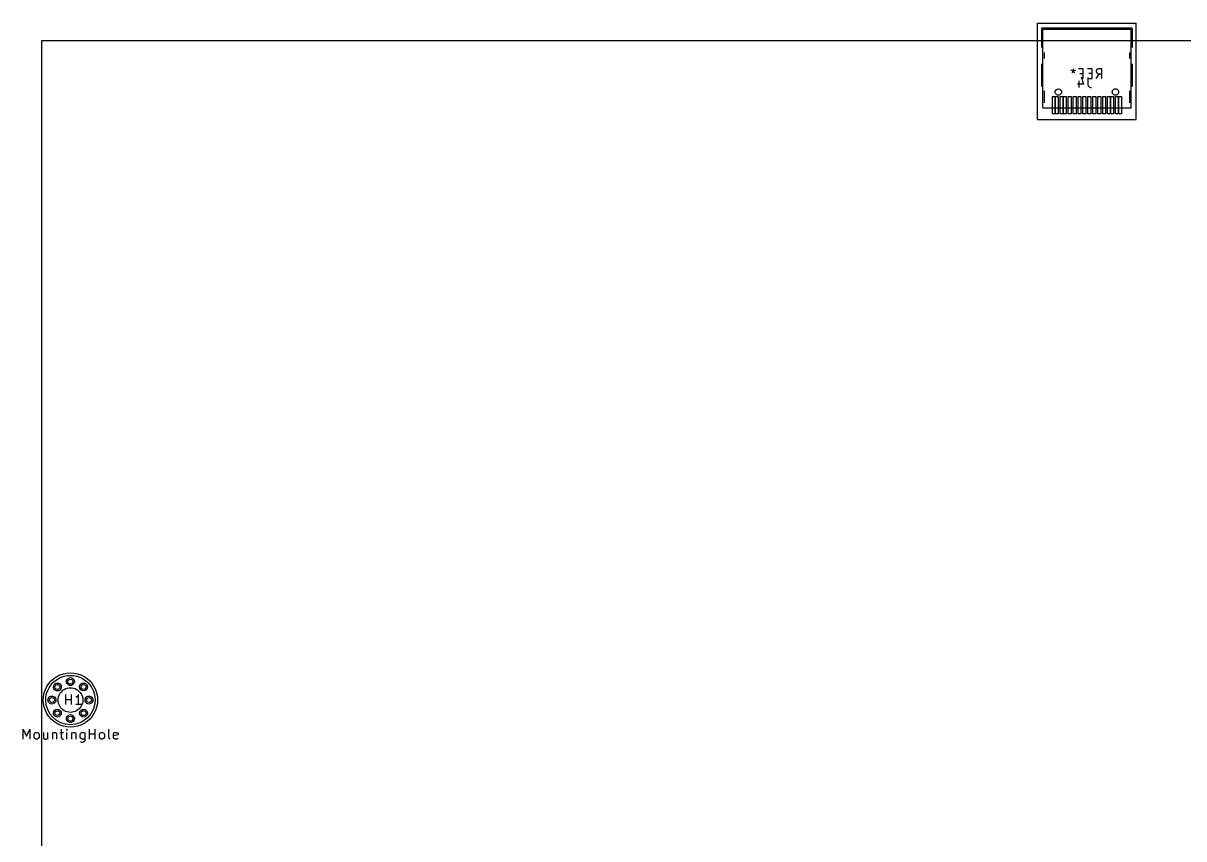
# Model space of a CAD drawing. Extents: x 0 to 235, y -164 to 2.
# Drawn here: x 0.3 to 117.9, y -81 to 1.5 of the extents above; entities that cross this region are included whole.
import ezdxf

# ---------------------------------------------------------------- set-up
doc = ezdxf.new("R2010")
doc.units = 0
doc.layers.get('0').update_dxf_attribs({"linetype": 'CONTINUOUS'})

msp = doc.modelspace()

# ---------------------------------------------------------------- linework, layer by layer
at = {"color": 7}
for p, q in [((103.08082, 1.528491), (113.0808, 1.528491)), ((103.08082, -8.222569), (103.08082, 1.528491)), ((113.0808, -8.222569), (113.0808, 1.528491)), ((103.48214, 1.028111), (103.48214, -0.922609)), ((112.68202, 1.028111), (103.48214, 1.028111)), ((103.61168, -7.046549), (103.61168, 0.903651)), ((112.55248, 0.903651), (103.61168, 0.903651)), ((112.55248, -7.046549), (112.55248, 0.903651)), ((112.68202, 1.028111), (112.68202, -0.922609)), ((2.20726, -162.210069), (2.20726, -0.208869)), ((2.20726, -0.208869), (233.50728, -0.208869)), ((103.76154, -1.450929), (103.76154, -2.052909)), ((103.76154, -1.450929), (103.76154, -2.052909)), ((103.76154, -1.450929), (103.76154, -2.052909)), ((103.76154, -1.450929), (103.76154, -2.052909)), ((103.76154, -1.450929), (103.76154, -2.052909)), ((103.76154, -1.450929), (103.76154, -2.052909)), ((112.40262, -1.450929), (112.40262, -2.052909)), ((112.40262, -1.450929), (112.40262, -2.052909)), ((112.40262, -1.450929), (112.40262, -2.052909)), ((112.40262, -1.450929), (112.40262, -2.052909)), ((112.40262, -1.450929), (112.40262, -2.052909)), ((112.40262, -1.450929), (112.40262, -2.052909)), ((103.48214, -2.571069), (103.48214, -4.872309)), ((106.70032, -3.312749), (106.46156, -3.216229)), ((106.70032, -3.312749), (106.55808, -3.503249)), ((106.70032, -3.073989), (106.70032, -3.312749)), ((106.93908, -3.216229), (106.70032, -3.312749)), ((106.84256, -3.503249), (106.70032, -3.312749)), ((107.70108, -3.073989), (107.22356, -3.073989)), ((107.70108, -4.074749), (107.70108, -3.073989)), ((108.60532, -3.073989), (108.13034, -3.073989)), ((108.60532, -4.074749), (108.60532, -3.073989)), ((109.0803, -3.170509), (109.03458, -3.264489)), ((109.03458, -3.264489), (109.03458, -3.406729)), ((109.03458, -3.406729), (109.0803, -3.503249)), ((109.12856, -3.122249), (109.0803, -3.170509)), ((109.0803, -3.503249), (109.12856, -3.551509)), ((109.22508, -3.073989), (109.12856, -3.122249)), ((109.60608, -3.073989), (109.22508, -3.073989)), ((109.60608, -4.074749), (109.60608, -3.073989)), ((112.68202, -2.571069), (112.68202, -4.872309)), ((107.73156, -4.631009), (107.11434, -4.631009)), ((107.25658, -4.295729), (107.25658, -4.963749)), ((107.36834, -3.551509), (107.70108, -3.551509)), ((107.49534, -3.914729), (107.73156, -4.631009)), ((108.13034, -4.074749), (108.60532, -4.074749)), ((108.16082, -3.962989), (108.16082, -4.676729)), ((108.16082, -4.676729), (108.20908, -4.821509)), ((108.60532, -3.551509), (108.27258, -3.551509)), ((109.03458, -4.074749), (109.36732, -3.597229)), ((109.12856, -3.551509), (109.22508, -3.597229)), ((109.22508, -3.597229), (109.60608, -3.597229)), ((103.76154, -5.332049), (103.76154, -6.530929)), ((103.76154, -5.332049), (103.76154, -6.530929)), ((103.76154, -5.332049), (103.76154, -6.530929)), ((103.76154, -5.332049), (103.76154, -6.530929)), ((103.76154, -5.332049), (103.76154, -6.530929)), ((103.76154, -5.332049), (103.76154, -6.530929)), ((105.517831, -5.43309), (105.517831, -5.43309)), ((105.517831, -5.43309), (105.517831, -5.43309)), ((105.517831, -5.43309), (105.517831, -5.43309)), ((105.517831, -5.43309), (105.517831, -5.43309)), ((108.20908, -4.821509), (108.30306, -4.915489)), ((108.30306, -4.915489), (108.44784, -4.963749)), ((108.44784, -4.963749), (108.54182, -4.963749)), ((111.297855, -5.43309), (111.297855, -5.43309)), ((111.297855, -5.43309), (111.297855, -5.43309)), ((111.297855, -5.43309), (111.297855, -5.43309)), ((111.297855, -5.43309), (111.297855, -5.43309)), ((112.40262, -5.332049), (112.40262, -6.530929)), ((112.40262, -5.332049), (112.40262, -6.530929)), ((112.40262, -5.332049), (112.40262, -6.530929)), ((112.40262, -5.332049), (112.40262, -6.530929)), ((112.40262, -5.332049), (112.40262, -6.530929)), ((112.40262, -5.332049), (112.40262, -6.530929)), ((103.61168, -7.046549), (112.55248, -7.046549)), ((104.582722, -7.648097), (104.582722, -5.898088)), ((104.582722, -5.898088), (104.882696, -5.898088)), ((104.582722, -7.648097), (104.582722, -5.898088)), ((104.582722, -5.898088), (104.882696, -5.898088)), ((104.582722, -7.648097), (104.582722, -5.898088)), ((104.582722, -5.898088), (104.882696, -5.898088)), ((104.882696, -7.648097), (104.882696, -5.898088)), ((104.882696, -5.898088), (105.182924, -5.898088)), ((104.882696, -5.898088), (104.882696, -7.648097)), ((104.882696, -7.648097), (104.882696, -5.898088)), ((104.882696, -5.898088), (105.182924, -5.898088)), ((104.882696, -5.898088), (104.882696, -7.648097)), ((104.882696, -7.648097), (104.882696, -5.898088)), ((104.882696, -5.898088), (105.182924, -5.898088)), ((104.882696, -5.898088), (104.882696, -7.648097)), ((105.182924, -5.898088), (105.182924, -7.648097)), ((105.182924, -5.898088), (105.182924, -7.648097)), ((105.182924, -5.898088), (105.182924, -7.648097)), ((105.382822, -7.648097), (105.382822, -5.898088)), ((105.382822, -5.898088), (105.682796, -5.898088)), ((105.382822, -7.648097), (105.382822, -5.898088)), ((105.382822, -5.898088), (105.682796, -5.898088)), ((105.382822, -7.648097), (105.382822, -5.898088)), ((105.382822, -5.898088), (105.682796, -5.898088)), ((105.682796, -7.648097), (105.682796, -5.898088)), ((105.682796, -5.898088), (105.98277, -5.898088)), ((105.682796, -5.898088), (105.682796, -7.648097)), ((105.682796, -7.648097), (105.682796, -5.898088)), ((105.682796, -5.898088), (105.98277, -5.898088)), ((105.682796, -5.898088), (105.682796, -7.648097)), ((105.682796, -7.648097), (105.682796, -5.898088)), ((105.682796, -5.898088), (105.98277, -5.898088)), ((105.682796, -5.898088), (105.682796, -7.648097)), ((105.98277, -5.898088), (105.98277, -7.648097)), ((105.98277, -5.898088), (105.98277, -7.648097)), ((105.98277, -5.898088), (105.98277, -7.648097)), ((106.182922, -7.648097), (106.182922, -5.898088)), ((106.182922, -5.898088), (106.482896, -5.898088)), ((106.182922, -7.648097), (106.182922, -5.898088)), ((106.182922, -5.898088), (106.482896, -5.898088)), ((106.182922, -7.648097), (106.182922, -5.898088)), ((106.182922, -5.898088), (106.482896, -5.898088)), ((106.482896, -5.898088), (106.482896, -7.648097)), ((106.482896, -5.898088), (106.482896, -7.648097)), ((106.482896, -5.898088), (106.482896, -7.648097)), ((106.682794, -7.648097), (106.682794, -5.898088)), ((106.682794, -5.898088), (106.982768, -5.898088)), ((106.682794, -7.648097), (106.682794, -5.898088)), ((106.682794, -5.898088), (106.982768, -5.898088)), ((106.682794, -7.648097), (106.682794, -5.898088)), ((106.682794, -5.898088), (106.982768, -5.898088)), ((106.982768, -5.898088), (106.982768, -7.648097)), ((106.982768, -5.898088), (106.982768, -7.648097)), ((106.982768, -5.898088), (106.982768, -7.648097)), ((107.18292, -7.648097), (107.18292, -5.898088)), ((107.18292, -5.898088), (107.482894, -5.898088)), ((107.18292, -7.648097), (107.18292, -5.898088)), ((107.18292, -5.898088), (107.482894, -5.898088)), ((107.18292, -7.648097), (107.18292, -5.898088)), ((107.18292, -5.898088), (107.482894, -5.898088)), ((107.482894, -5.898088), (107.482894, -7.648097)), ((107.482894, -5.898088), (107.482894, -7.648097)), ((107.482894, -5.898088), (107.482894, -7.648097)), ((107.682792, -7.648097), (107.682792, -5.898088)), ((107.682792, -5.898088), (107.982766, -5.898088)), ((107.682792, -7.648097), (107.682792, -5.898088)), ((107.682792, -5.898088), (107.982766, -5.898088)), ((107.682792, -7.648097), (107.682792, -5.898088)), ((107.682792, -5.898088), (107.982766, -5.898088)), ((107.982766, -5.898088), (107.982766, -7.648097)), ((107.982766, -5.898088), (107.982766, -7.648097)), ((107.982766, -5.898088), (107.982766, -7.648097)), ((108.182918, -7.648097), (108.182918, -5.898088)), ((108.182918, -5.898088), (108.482892, -5.898088)), ((108.182918, -7.648097), (108.182918, -5.898088)), ((108.182918, -5.898088), (108.482892, -5.898088)), ((108.182918, -7.648097), (108.182918, -5.898088)), ((108.182918, -5.898088), (108.482892, -5.898088)), ((108.482892, -5.898088), (108.482892, -7.648097)), ((108.482892, -5.898088), (108.482892, -7.648097)), ((108.482892, -5.898088), (108.482892, -7.648097)), ((108.68279, -7.648097), (108.68279, -5.898088)), ((108.68279, -5.898088), (108.982764, -5.898088)), ((108.68279, -7.648097), (108.68279, -5.898088)), ((108.68279, -5.898088), (108.982764, -5.898088)), ((108.68279, -7.648097), (108.68279, -5.898088)), ((108.68279, -5.898088), (108.982764, -5.898088)), ((108.982764, -5.898088), (108.982764, -7.648097)), ((108.982764, -5.898088), (108.982764, -7.648097)), ((108.982764, -5.898088), (108.982764, -7.648097)), ((109.182916, -7.648097), (109.182916, -5.898088)), ((109.182916, -5.898088), (109.48289, -5.898088)), ((109.182916, -7.648097), (109.182916, -5.898088)), ((109.182916, -5.898088), (109.48289, -5.898088)), ((109.182916, -7.648097), (109.182916, -5.898088)), ((109.182916, -5.898088), (109.48289, -5.898088)), ((109.48289, -5.898088), (109.48289, -7.648097)), ((109.48289, -5.898088), (109.48289, -7.648097)), ((109.48289, -5.898088), (109.48289, -7.648097)), ((109.682788, -7.648097), (109.682788, -5.898088)), ((109.682788, -5.898088), (109.982762, -5.898088)), ((109.682788, -7.648097), (109.682788, -5.898088)), ((109.682788, -5.898088), (109.982762, -5.898088)), ((109.682788, -7.648097), (109.682788, -5.898088)), ((109.682788, -5.898088), (109.982762, -5.898088)), ((109.982762, -5.898088), (109.982762, -7.648097)), ((109.982762, -5.898088), (109.982762, -7.648097)), ((109.982762, -5.898088), (109.982762, -7.648097)), ((110.182914, -7.648097), (110.182914, -5.898088)), ((110.182914, -5.898088), (110.482888, -5.898088)), ((110.182914, -7.648097), (110.182914, -5.898088)), ((110.182914, -5.898088), (110.482888, -5.898088)), ((110.182914, -7.648097), (110.182914, -5.898088)), ((110.182914, -5.898088), (110.482888, -5.898088)), ((110.482888, -5.898088), (110.482888, -7.648097)), ((110.482888, -7.648097), (110.482888, -5.898088)), ((110.482888, -5.898088), (110.782862, -5.898088)), ((110.482888, -5.898088), (110.482888, -7.648097)), ((110.482888, -7.648097), (110.482888, -5.898088)), ((110.482888, -5.898088), (110.782862, -5.898088)), ((110.482888, -5.898088), (110.482888, -7.648097)), ((110.482888, -7.648097), (110.482888, -5.898088)), ((110.482888, -5.898088), (110.782862, -5.898088)), ((110.782862, -5.898088), (110.782862, -7.648097)), ((110.782862, -5.898088), (110.782862, -7.648097)), ((110.782862, -5.898088), (110.782862, -7.648097)), ((110.98276, -7.648097), (110.98276, -5.898088)), ((110.98276, -5.898088), (111.282734, -5.898088)), ((110.98276, -7.648097), (110.98276, -5.898088)), ((110.98276, -5.898088), (111.282734, -5.898088)), ((110.98276, -7.648097), (110.98276, -5.898088)), ((110.98276, -5.898088), (111.282734, -5.898088)), ((111.282734, -7.648097), (111.282734, -5.898088)), ((111.282734, -5.898088), (111.582708, -5.898088)), ((111.282734, -5.898088), (111.282734, -7.648097)), ((111.282734, -7.648097), (111.282734, -5.898088)), ((111.282734, -5.898088), (111.582708, -5.898088)), ((111.282734, -5.898088), (111.282734, -7.648097)), ((111.282734, -7.648097), (111.282734, -5.898088)), ((111.282734, -5.898088), (111.582708, -5.898088)), ((111.282734, -5.898088), (111.282734, -7.648097)), ((111.582708, -5.898088), (111.582708, -7.648097)), ((111.582708, -5.898088), (111.582708, -7.648097)), ((111.582708, -5.898088), (111.582708, -7.648097)), ((103.08082, -8.222569), (113.0808, -8.222569)), ((104.882696, -7.648097), (104.582722, -7.648097)), ((104.882696, -7.648097), (104.582722, -7.648097)), ((104.882696, -7.648097), (104.582722, -7.648097)), ((105.182924, -7.648097), (104.882696, -7.648097)), ((105.182924, -7.648097), (104.882696, -7.648097)), ((105.182924, -7.648097), (104.882696, -7.648097)), ((105.682796, -7.648097), (105.382822, -7.648097)), ((105.682796, -7.648097), (105.382822, -7.648097)), ((105.682796, -7.648097), (105.382822, -7.648097)), ((105.98277, -7.648097), (105.682796, -7.648097)), ((105.98277, -7.648097), (105.682796, -7.648097)), ((105.98277, -7.648097), (105.682796, -7.648097)), ((106.482896, -7.648097), (106.182922, -7.648097)), ((106.482896, -7.648097), (106.182922, -7.648097)), ((106.482896, -7.648097), (106.182922, -7.648097)), ((106.982768, -7.648097), (106.682794, -7.648097)), ((106.982768, -7.648097), (106.682794, -7.648097)), ((106.982768, -7.648097), (106.682794, -7.648097)), ((107.482894, -7.648097), (107.18292, -7.648097)), ((107.482894, -7.648097), (107.18292, -7.648097)), ((107.482894, -7.648097), (107.18292, -7.648097)), ((107.982766, -7.648097), (107.682792, -7.648097)), ((107.982766, -7.648097), (107.682792, -7.648097)), ((107.982766, -7.648097), (107.682792, -7.648097)), ((108.482892, -7.648097), (108.182918, -7.648097)), ((108.482892, -7.648097), (108.182918, -7.648097)), ((108.482892, -7.648097), (108.182918, -7.648097)), ((108.982764, -7.648097), (108.68279, -7.648097)), ((108.982764, -7.648097), (108.68279, -7.648097)), ((108.982764, -7.648097), (108.68279, -7.648097)), ((109.48289, -7.648097), (109.182916, -7.648097)), ((109.48289, -7.648097), (109.182916, -7.648097)), ((109.48289, -7.648097), (109.182916, -7.648097)), ((109.982762, -7.648097), (109.682788, -7.648097)), ((109.982762, -7.648097), (109.682788, -7.648097)), ((109.982762, -7.648097), (109.682788, -7.648097)), ((110.482888, -7.648097), (110.182914, -7.648097)), ((110.482888, -7.648097), (110.182914, -7.648097)), ((110.482888, -7.648097), (110.182914, -7.648097)), ((110.782862, -7.648097), (110.482888, -7.648097)), ((110.782862, -7.648097), (110.482888, -7.648097)), ((110.782862, -7.648097), (110.482888, -7.648097)), ((111.282734, -7.648097), (110.98276, -7.648097)), ((111.282734, -7.648097), (110.98276, -7.648097)), ((111.282734, -7.648097), (110.98276, -7.648097)), ((111.582708, -7.648097), (111.282734, -7.648097)), ((111.582708, -7.648097), (111.282734, -7.648097)), ((111.582708, -7.648097), (111.282734, -7.648097)), ((4.022992, -65.670257), (4.022992, -65.670257)), ((4.022992, -65.670257), (4.022992, -65.670257)), ((4.172991, -65.670257), (4.172991, -65.670257)), ((4.172991, -65.670257), (4.172991, -65.670257)), ((4.172991, -65.670257), (4.172991, -65.670257)), ((4.172991, -65.670257), (4.172991, -65.670257)), ((5.348821, -65.121109), (5.348821, -65.121109)), ((5.348821, -65.121109), (5.348821, -65.121109)), ((5.498821, -65.121109), (5.498821, -65.121109)), ((5.498821, -65.121109), (5.498821, -65.121109)), ((5.498821, -65.121109), (5.498821, -65.121109)), ((5.498821, -65.121109), (5.498821, -65.121109)), ((6.674625, -65.670257), (6.674625, -65.670257)), ((6.674625, -65.670257), (6.674625, -65.670257)), ((6.824624, -65.670257), (6.824624, -65.670257)), ((6.824624, -65.670257), (6.824624, -65.670257)), ((6.824624, -65.670257), (6.824624, -65.670257)), ((6.824624, -65.670257), (6.824624, -65.670257)), ((3.473819, -66.996137), (3.473819, -66.996137)), ((3.473819, -66.996137), (3.473819, -66.996137)), ((3.623818, -66.996137), (3.623818, -66.996137)), ((3.623818, -66.996137), (3.623818, -66.996137)), ((3.623818, -66.996137), (3.623818, -66.996137)), ((3.623818, -66.996137), (3.623818, -66.996137)), ((4.6355, -67.447749), (4.6355, -66.446989)), ((4.6355, -66.924509), (5.207, -66.924509)), ((5.207, -67.447749), (5.207, -66.446989)), ((5.73024, -66.685749), (5.63626, -66.734009)), ((5.82676, -66.589229), (5.73024, -66.685749)), ((5.92074, -66.446989), (5.82676, -66.589229)), ((5.92074, -67.447749), (5.92074, -66.446989)), ((6.348821, -66.996137), (6.348821, -66.996137)), ((6.348821, -66.996137), (6.348821, -66.996137)), ((7.223799, -66.996137), (7.223799, -66.996137)), ((7.223799, -66.996137), (7.223799, -66.996137)), ((7.373798, -66.996137), (7.373798, -66.996137)), ((7.373798, -66.996137), (7.373798, -66.996137)), ((7.373798, -66.996137), (7.373798, -66.996137)), ((7.373798, -66.996137), (7.373798, -66.996137)), ((7.598821, -66.996137), (7.598821, -66.996137)), ((7.598821, -66.996137), (7.598821, -66.996137)), ((7.598821, -66.996137), (7.598821, -66.996137)), ((7.598821, -66.996137), (7.598821, -66.996137)), ((7.598821, -66.996137), (7.598821, -66.996137)), ((7.848829, -66.996137), (7.848829, -66.996137)), ((6.20776, -67.447749), (5.63626, -67.447749)), ((4.022992, -68.322017), (4.022992, -68.322017)), ((4.022992, -68.322017), (4.022992, -68.322017)), ((4.172991, -68.322017), (4.172991, -68.322017)), ((4.172991, -68.322017), (4.172991, -68.322017)), ((4.172991, -68.322017), (4.172991, -68.322017)), ((4.172991, -68.322017), (4.172991, -68.322017)), ((5.348821, -68.871165), (5.348821, -68.871165)), ((5.348821, -68.871165), (5.348821, -68.871165)), ((5.498821, -68.871165), (5.498821, -68.871165)), ((5.498821, -68.871165), (5.498821, -68.871165)), ((5.498821, -68.871165), (5.498821, -68.871165)), ((5.498821, -68.871165), (5.498821, -68.871165)), ((6.674625, -68.322017), (6.674625, -68.322017)), ((6.674625, -68.322017), (6.674625, -68.322017)), ((6.824624, -68.322017), (6.824624, -68.322017)), ((6.824624, -68.322017), (6.824624, -68.322017)), ((6.824624, -68.322017), (6.824624, -68.322017)), ((6.824624, -68.322017), (6.824624, -68.322017)), ((0.31242, -70.947869), (0.31242, -69.947109)), ((0.31242, -69.947109), (0.64516, -70.660849)), ((0.64516, -70.660849), (0.9779, -69.947109)), ((0.9779, -69.947109), (0.9779, -70.947869)), ((1.40716, -70.470349), (1.45542, -70.376369)), ((1.40716, -70.757369), (1.40716, -70.470349)), ((1.45542, -70.376369), (1.50114, -70.328109)), ((1.50114, -70.328109), (1.59766, -70.279849)), ((1.59766, -70.279849), (1.7399, -70.279849)), ((1.7399, -70.279849), (1.83642, -70.328109)), ((1.83642, -70.328109), (1.88214, -70.376369)), ((1.88214, -70.376369), (1.9304, -70.470349)), ((1.9304, -70.470349), (1.9304, -70.757369)), ((2.35966, -70.279849), (2.35966, -70.803089)), ((2.78892, -70.279849), (2.78892, -70.947869)), ((3.2639, -70.279849), (3.2639, -70.947869)), ((3.2639, -70.376369), (3.31216, -70.328109)), ((3.31216, -70.328109), (3.40614, -70.279849)), ((3.40614, -70.279849), (3.55092, -70.279849)), ((3.55092, -70.279849), (3.6449, -70.328109)), ((3.6449, -70.328109), (3.69316, -70.424629)), ((3.69316, -70.424629), (3.69316, -70.947869)), ((4.0259, -70.279849), (4.4069, -70.279849)), ((4.16814, -69.947109), (4.16814, -70.803089)), ((4.73964, -69.947109), (4.69392, -69.995369)), ((4.69392, -69.995369), (4.73964, -70.043629)), ((4.7879, -69.995369), (4.73964, -69.947109)), ((4.73964, -69.947109), (4.73964, -70.043629)), ((4.73964, -70.043629), (4.7879, -69.995369)), ((4.73964, -70.947869), (4.73964, -70.279849)), ((5.21716, -70.279849), (5.21716, -70.947869)), ((5.21716, -70.376369), (5.26542, -70.328109)), ((5.26542, -70.328109), (5.3594, -70.279849)), ((5.3594, -70.279849), (5.50164, -70.279849)), ((5.50164, -70.279849), (5.59816, -70.328109)), ((5.59816, -70.328109), (5.64642, -70.424629)), ((5.64642, -70.424629), (5.64642, -70.947869)), ((6.07314, -70.470349), (6.1214, -70.376369)), ((6.07314, -70.757369), (6.07314, -70.470349)), ((6.1214, -70.376369), (6.16966, -70.328109)), ((6.16966, -70.328109), (6.26364, -70.279849)), ((6.26364, -70.279849), (6.45414, -70.279849)), ((6.45414, -70.279849), (6.55066, -70.328109)), ((6.55066, -70.279849), (6.55066, -71.090109)), ((7.02564, -70.947869), (7.02564, -69.947109)), ((7.02564, -70.424629), (7.59714, -70.424629)), ((7.59714, -70.947869), (7.59714, -69.947109)), ((8.0264, -70.470349), (8.07466, -70.376369)), ((8.0264, -70.757369), (8.0264, -70.470349)), ((8.07466, -70.376369), (8.12038, -70.328109)), ((8.12038, -70.328109), (8.2169, -70.279849)), ((8.2169, -70.279849), (8.35914, -70.279849)), ((8.35914, -70.279849), (8.45566, -70.328109)), ((8.45566, -70.328109), (8.50138, -70.376369)), ((8.50138, -70.376369), (8.54964, -70.470349)), ((8.54964, -70.470349), (8.54964, -70.757369)), ((8.9789, -70.803089), (8.9789, -69.947109)), ((9.45388, -70.424629), (9.50214, -70.328109)), ((9.45388, -70.803089), (9.45388, -70.424629)), ((9.9314, -70.518609), (9.45388, -70.615129)), ((9.50214, -70.328109), (9.59866, -70.279849)), ((9.59866, -70.279849), (9.78916, -70.279849)), ((9.78916, -70.279849), (9.88314, -70.328109)), ((9.88314, -70.328109), (9.9314, -70.424629)), ((9.9314, -70.424629), (9.9314, -70.518609)), ((1.45542, -70.851349), (1.40716, -70.757369)), ((1.50114, -70.899609), (1.45542, -70.851349)), ((1.59766, -70.947869), (1.50114, -70.899609)), ((1.7399, -70.947869), (1.59766, -70.947869)), ((1.83642, -70.899609), (1.7399, -70.947869)), ((1.88214, -70.851349), (1.83642, -70.899609)), ((1.9304, -70.757369), (1.88214, -70.851349)), ((2.35966, -70.803089), (2.40792, -70.899609)), ((2.40792, -70.899609), (2.5019, -70.947869)), ((2.5019, -70.947869), (2.64414, -70.947869)), ((2.64414, -70.947869), (2.74066, -70.899609)), ((2.74066, -70.899609), (2.78892, -70.851349)), ((4.16814, -70.803089), (4.2164, -70.899609)), ((4.2164, -70.899609), (4.31292, -70.947869)), ((4.31292, -70.947869), (4.4069, -70.947869)), ((6.1214, -70.851349), (6.07314, -70.757369)), ((6.16966, -70.899609), (6.1214, -70.851349)), ((6.21538, -71.280609), (6.1214, -71.232349)), ((6.26364, -70.947869), (6.16966, -70.899609)), ((6.36016, -71.280609), (6.21538, -71.280609)), ((6.45414, -70.947869), (6.26364, -70.947869)), ((6.45414, -71.232349), (6.36016, -71.280609)), ((6.55066, -70.899609), (6.45414, -70.947869)), ((6.5024, -71.184089), (6.45414, -71.232349)), ((6.55066, -71.090109), (6.5024, -71.184089)), ((8.07466, -70.851349), (8.0264, -70.757369)), ((8.12038, -70.899609), (8.07466, -70.851349)), ((8.2169, -70.947869), (8.12038, -70.899609)), ((8.35914, -70.947869), (8.2169, -70.947869)), ((8.45566, -70.899609), (8.35914, -70.947869)), ((8.50138, -70.851349), (8.45566, -70.899609)), ((8.54964, -70.757369), (8.50138, -70.851349)), ((9.02716, -70.899609), (8.9789, -70.803089)), ((9.12114, -70.947869), (9.02716, -70.899609)), ((9.50214, -70.899609), (9.45388, -70.803089)), ((9.59866, -70.947869), (9.50214, -70.899609)), ((9.78916, -70.947869), (9.59866, -70.947869)), ((9.88314, -70.899609), (9.78916, -70.947869))]:
    msp.add_line(p, q, dxfattribs=at)
for points in [[(104.867829, -5.43309), (104.867829, -5.253598), (105.013337, -5.10809), (105.19283, -5.10809)], [(104.867829, -5.43309), (104.867829, -5.253598), (105.013337, -5.10809), (105.19283, -5.10809)], [(104.867829, -5.43309), (104.867829, -5.253598), (105.013337, -5.10809), (105.19283, -5.10809)], [(104.867829, -5.43309), (104.867829, -5.253598), (105.013337, -5.10809), (105.19283, -5.10809)], [(105.03033, -5.714549), (104.929774, -5.656494), (104.867829, -5.549202), (104.867829, -5.43309)], [(105.03033, -5.714549), (104.929774, -5.656494), (104.867829, -5.549202), (104.867829, -5.43309)], [(105.03033, -5.714549), (104.929774, -5.656494), (104.867829, -5.549202), (104.867829, -5.43309)], [(105.03033, -5.714549), (104.929774, -5.656494), (104.867829, -5.549202), (104.867829, -5.43309)], [(105.35533, -5.714549), (105.254775, -5.772605), (105.130885, -5.772605), (105.03033, -5.714549)], [(105.35533, -5.714549), (105.254775, -5.772605), (105.130885, -5.772605), (105.03033, -5.714549)], [(105.35533, -5.714549), (105.254775, -5.772605), (105.130885, -5.772605), (105.03033, -5.714549)], [(105.35533, -5.714549), (105.254775, -5.772605), (105.130885, -5.772605), (105.03033, -5.714549)], [(105.19283, -5.10809), (105.372323, -5.10809), (105.517831, -5.253598), (105.517831, -5.43309)], [(105.19283, -5.10809), (105.372323, -5.10809), (105.517831, -5.253598), (105.517831, -5.43309)], [(105.19283, -5.10809), (105.372323, -5.10809), (105.517831, -5.253598), (105.517831, -5.43309)], [(105.19283, -5.10809), (105.372323, -5.10809), (105.517831, -5.253598), (105.517831, -5.43309)], [(105.517831, -5.43309), (105.517831, -5.549202), (105.455886, -5.656494), (105.35533, -5.714549)], [(105.517831, -5.43309), (105.517831, -5.549202), (105.455886, -5.656494), (105.35533, -5.714549)], [(105.517831, -5.43309), (105.517831, -5.549202), (105.455886, -5.656494), (105.35533, -5.714549)], [(105.517831, -5.43309), (105.517831, -5.549202), (105.455886, -5.656494), (105.35533, -5.714549)], [(110.647853, -5.43309), (110.647853, -5.316979), (110.709798, -5.209687), (110.810354, -5.151632)], [(110.647853, -5.43309), (110.647853, -5.316979), (110.709798, -5.209687), (110.810354, -5.151632)], [(110.647853, -5.43309), (110.647853, -5.316979), (110.709798, -5.209687), (110.810354, -5.151632)], [(110.647853, -5.43309), (110.647853, -5.316979), (110.709798, -5.209687), (110.810354, -5.151632)], [(110.810354, -5.714549), (110.709798, -5.656494), (110.647853, -5.549202), (110.647853, -5.43309)], [(110.810354, -5.714549), (110.709798, -5.656494), (110.647853, -5.549202), (110.647853, -5.43309)], [(110.810354, -5.714549), (110.709798, -5.656494), (110.647853, -5.549202), (110.647853, -5.43309)], [(110.810354, -5.714549), (110.709798, -5.656494), (110.647853, -5.549202), (110.647853, -5.43309)], [(110.810354, -5.151632), (110.910909, -5.093576), (111.034799, -5.093576), (111.135354, -5.151632)], [(110.810354, -5.151632), (110.910909, -5.093576), (111.034799, -5.093576), (111.135354, -5.151632)], [(110.810354, -5.151632), (110.910909, -5.093576), (111.034799, -5.093576), (111.135354, -5.151632)], [(110.810354, -5.151632), (110.910909, -5.093576), (111.034799, -5.093576), (111.135354, -5.151632)], [(111.135354, -5.714549), (111.034799, -5.772605), (110.910909, -5.772605), (110.810354, -5.714549)], [(111.135354, -5.714549), (111.034799, -5.772605), (110.910909, -5.772605), (110.810354, -5.714549)], [(111.135354, -5.714549), (111.034799, -5.772605), (110.910909, -5.772605), (110.810354, -5.714549)], [(111.135354, -5.714549), (111.034799, -5.772605), (110.910909, -5.772605), (110.810354, -5.714549)], [(111.135354, -5.151632), (111.23591, -5.209687), (111.297855, -5.316979), (111.297855, -5.43309)], [(111.135354, -5.151632), (111.23591, -5.209687), (111.297855, -5.316979), (111.297855, -5.43309)], [(111.135354, -5.151632), (111.23591, -5.209687), (111.297855, -5.316979), (111.297855, -5.43309)], [(111.135354, -5.151632), (111.23591, -5.209687), (111.297855, -5.316979), (111.297855, -5.43309)], [(111.297855, -5.43309), (111.297855, -5.549202), (111.23591, -5.656494), (111.135354, -5.714549)], [(111.297855, -5.43309), (111.297855, -5.549202), (111.23591, -5.656494), (111.135354, -5.714549)], [(111.297855, -5.43309), (111.297855, -5.549202), (111.23591, -5.656494), (111.135354, -5.714549)], [(111.297855, -5.43309), (111.297855, -5.549202), (111.23591, -5.656494), (111.135354, -5.714549)], [(2.348814, -66.996137), (2.348814, -66.013654), (2.872963, -65.105803), (3.723818, -64.614561)], [(3.723818, -64.614561), (4.574673, -64.12332), (5.62297, -64.12332), (6.473825, -64.614561)], [(3.848821, -64.831074), (4.622324, -64.384492), (5.575319, -64.384492), (6.348821, -64.831074)], [(3.848821, -64.831074), (4.622324, -64.384492), (5.575319, -64.384492), (6.348821, -64.831074)], [(3.848821, -64.831074), (4.622324, -64.384492), (5.575319, -64.384492), (6.348821, -64.831074)], [(3.848821, -64.831074), (4.622324, -64.384492), (5.575319, -64.384492), (6.348821, -64.831074)], [(3.848821, -64.831074), (4.622324, -64.384492), (5.575319, -64.384492), (6.348821, -64.831074)], [(6.473825, -64.614561), (7.32468, -65.105803), (7.848829, -66.013654), (7.848829, -66.996137)], [(2.598821, -66.996137), (2.598821, -66.102973), (3.075319, -65.277656), (3.848821, -64.831074)], [(2.598821, -66.996137), (2.598821, -66.102973), (3.075319, -65.277656), (3.848821, -64.831074)], [(2.598821, -66.996137), (2.598821, -66.102973), (3.075319, -65.277656), (3.848821, -64.831074)], [(2.598821, -66.996137), (2.598821, -66.102973), (3.075319, -65.277656), (3.848821, -64.831074)], [(2.598821, -66.996137), (2.598821, -66.102973), (3.075319, -65.277656), (3.848821, -64.831074)], [(3.372993, -65.670257), (3.372993, -65.449344), (3.552079, -65.270258), (3.772992, -65.270258)], [(3.372993, -65.670257), (3.372993, -65.449344), (3.552079, -65.270258), (3.772992, -65.270258)], [(3.372993, -65.670257), (3.372993, -65.449344), (3.552079, -65.270258), (3.772992, -65.270258)], [(3.372993, -65.670257), (3.372993, -65.449344), (3.552079, -65.270258), (3.772992, -65.270258)], [(3.572993, -66.016667), (3.449232, -65.945214), (3.372993, -65.813163), (3.372993, -65.670257)], [(3.572993, -66.016667), (3.449232, -65.945214), (3.372993, -65.813163), (3.372993, -65.670257)], [(3.572993, -66.016667), (3.449232, -65.945214), (3.372993, -65.813163), (3.372993, -65.670257)], [(3.572993, -66.016667), (3.449232, -65.945214), (3.372993, -65.813163), (3.372993, -65.670257)], [(3.522992, -65.670257), (3.522992, -65.580941), (3.570642, -65.498409), (3.647992, -65.453751)], [(3.522992, -65.670257), (3.522992, -65.580941), (3.570642, -65.498409), (3.647992, -65.453751)], [(3.647992, -65.886764), (3.570642, -65.842105), (3.522992, -65.759574), (3.522992, -65.670257)], [(3.647992, -65.886764), (3.570642, -65.842105), (3.522992, -65.759574), (3.522992, -65.670257)], [(3.647992, -65.453751), (3.725342, -65.409093), (3.820642, -65.409093), (3.897992, -65.453751)], [(3.647992, -65.453751), (3.725342, -65.409093), (3.820642, -65.409093), (3.897992, -65.453751)], [(3.772992, -65.270258), (3.993906, -65.270258), (4.172991, -65.449344), (4.172991, -65.670257)], [(3.772992, -65.270258), (3.993906, -65.270258), (4.172991, -65.449344), (4.172991, -65.670257)], [(3.772992, -65.270258), (3.993906, -65.270258), (4.172991, -65.449344), (4.172991, -65.670257)], [(3.772992, -65.270258), (3.993906, -65.270258), (4.172991, -65.449344), (4.172991, -65.670257)], [(3.897992, -65.453751), (3.975342, -65.498409), (4.022992, -65.580941), (4.022992, -65.670257)], [(3.897992, -65.453751), (3.975342, -65.498409), (4.022992, -65.580941), (4.022992, -65.670257)], [(4.022992, -65.670257), (4.022992, -65.759574), (3.975342, -65.842105), (3.897992, -65.886764)], [(4.022992, -65.670257), (4.022992, -65.759574), (3.975342, -65.842105), (3.897992, -65.886764)], [(4.172991, -65.670257), (4.172991, -65.813163), (4.096752, -65.945214), (3.972992, -66.016667)], [(4.172991, -65.670257), (4.172991, -65.813163), (4.096752, -65.945214), (3.972992, -66.016667)], [(4.172991, -65.670257), (4.172991, -65.813163), (4.096752, -65.945214), (3.972992, -66.016667)], [(4.172991, -65.670257), (4.172991, -65.813163), (4.096752, -65.945214), (3.972992, -66.016667)], [(4.473821, -65.913605), (4.860573, -65.690314), (5.33707, -65.690314), (5.723821, -65.913605)], [(4.473821, -65.913605), (4.860573, -65.690314), (5.33707, -65.690314), (5.723821, -65.913605)], [(4.698822, -65.121109), (4.698822, -64.978203), (4.775062, -64.846153), (4.898822, -64.7747)], [(4.698822, -65.121109), (4.698822, -64.978203), (4.775062, -64.846153), (4.898822, -64.7747)], [(4.698822, -65.121109), (4.698822, -64.978203), (4.775062, -64.846153), (4.898822, -64.7747)], [(4.698822, -65.121109), (4.698822, -64.978203), (4.775062, -64.846153), (4.898822, -64.7747)], [(4.898822, -65.467519), (4.775062, -65.396066), (4.698822, -65.264015), (4.698822, -65.121109)], [(4.898822, -65.467519), (4.775062, -65.396066), (4.698822, -65.264015), (4.698822, -65.121109)], [(4.898822, -65.467519), (4.775062, -65.396066), (4.698822, -65.264015), (4.698822, -65.121109)], [(4.898822, -65.467519), (4.775062, -65.396066), (4.698822, -65.264015), (4.698822, -65.121109)], [(4.848821, -65.121109), (4.848821, -65.031793), (4.896471, -64.949261), (4.973821, -64.904603)], [(4.848821, -65.121109), (4.848821, -65.031793), (4.896471, -64.949261), (4.973821, -64.904603)], [(4.973821, -65.337616), (4.896471, -65.292957), (4.848821, -65.210426), (4.848821, -65.121109)], [(4.973821, -65.337616), (4.896471, -65.292957), (4.848821, -65.210426), (4.848821, -65.121109)], [(4.898822, -64.7747), (5.022582, -64.703247), (5.175061, -64.703247), (5.298821, -64.7747)], [(4.898822, -64.7747), (5.022582, -64.703247), (5.175061, -64.703247), (5.298821, -64.7747)], [(4.898822, -64.7747), (5.022582, -64.703247), (5.175061, -64.703247), (5.298821, -64.7747)], [(4.898822, -64.7747), (5.022582, -64.703247), (5.175061, -64.703247), (5.298821, -64.7747)], [(5.298821, -65.467519), (5.175061, -65.538972), (5.022582, -65.538972), (4.898822, -65.467519)], [(5.298821, -65.467519), (5.175061, -65.538972), (5.022582, -65.538972), (4.898822, -65.467519)], [(5.298821, -65.467519), (5.175061, -65.538972), (5.022582, -65.538972), (4.898822, -65.467519)], [(5.298821, -65.467519), (5.175061, -65.538972), (5.022582, -65.538972), (4.898822, -65.467519)], [(4.973821, -64.904603), (5.051172, -64.859945), (5.146471, -64.859945), (5.223821, -64.904603)], [(4.973821, -64.904603), (5.051172, -64.859945), (5.146471, -64.859945), (5.223821, -64.904603)], [(5.223821, -65.337616), (5.146471, -65.382274), (5.051172, -65.382274), (4.973821, -65.337616)], [(5.223821, -65.337616), (5.146471, -65.382274), (5.051172, -65.382274), (4.973821, -65.337616)], [(5.223821, -64.904603), (5.301172, -64.949261), (5.348821, -65.031793), (5.348821, -65.121109)], [(5.223821, -64.904603), (5.301172, -64.949261), (5.348821, -65.031793), (5.348821, -65.121109)], [(5.348821, -65.121109), (5.348821, -65.210426), (5.301172, -65.292957), (5.223821, -65.337616)], [(5.348821, -65.121109), (5.348821, -65.210426), (5.301172, -65.292957), (5.223821, -65.337616)], [(5.298821, -64.7747), (5.422581, -64.846153), (5.498821, -64.978203), (5.498821, -65.121109)], [(5.298821, -64.7747), (5.422581, -64.846153), (5.498821, -64.978203), (5.498821, -65.121109)], [(5.298821, -64.7747), (5.422581, -64.846153), (5.498821, -64.978203), (5.498821, -65.121109)], [(5.298821, -64.7747), (5.422581, -64.846153), (5.498821, -64.978203), (5.498821, -65.121109)], [(5.498821, -65.121109), (5.498821, -65.264015), (5.422581, -65.396066), (5.298821, -65.467519)], [(5.498821, -65.121109), (5.498821, -65.264015), (5.422581, -65.396066), (5.298821, -65.467519)], [(5.498821, -65.121109), (5.498821, -65.264015), (5.422581, -65.396066), (5.298821, -65.467519)], [(5.498821, -65.121109), (5.498821, -65.264015), (5.422581, -65.396066), (5.298821, -65.467519)], [(6.024626, -65.670257), (6.024626, -65.449344), (6.203712, -65.270258), (6.424625, -65.270258)], [(6.024626, -65.670257), (6.024626, -65.449344), (6.203712, -65.270258), (6.424625, -65.270258)], [(6.024626, -65.670257), (6.024626, -65.449344), (6.203712, -65.270258), (6.424625, -65.270258)], [(6.024626, -65.670257), (6.024626, -65.449344), (6.203712, -65.270258), (6.424625, -65.270258)], [(6.424625, -66.070256), (6.203712, -66.070256), (6.024626, -65.891171), (6.024626, -65.670257)], [(6.424625, -66.070256), (6.203712, -66.070256), (6.024626, -65.891171), (6.024626, -65.670257)], [(6.424625, -66.070256), (6.203712, -66.070256), (6.024626, -65.891171), (6.024626, -65.670257)], [(6.424625, -66.070256), (6.203712, -66.070256), (6.024626, -65.891171), (6.024626, -65.670257)], [(6.174625, -65.670257), (6.174625, -65.532186), (6.286554, -65.420257), (6.424625, -65.420257)], [(6.174625, -65.670257), (6.174625, -65.532186), (6.286554, -65.420257), (6.424625, -65.420257)], [(6.424625, -65.920257), (6.286554, -65.920257), (6.174625, -65.808328), (6.174625, -65.670257)], [(6.424625, -65.920257), (6.286554, -65.920257), (6.174625, -65.808328), (6.174625, -65.670257)], [(6.348821, -64.831074), (7.122324, -65.277656), (7.598821, -66.102973), (7.598821, -66.996137)], [(6.348821, -64.831074), (7.122324, -65.277656), (7.598821, -66.102973), (7.598821, -66.996137)], [(6.348821, -64.831074), (7.122324, -65.277656), (7.598821, -66.102973), (7.598821, -66.996137)], [(6.348821, -64.831074), (7.122324, -65.277656), (7.598821, -66.102973), (7.598821, -66.996137)], [(6.348821, -64.831074), (7.122324, -65.277656), (7.598821, -66.102973), (7.598821, -66.996137)], [(6.424625, -65.270258), (6.645539, -65.270258), (6.824624, -65.449344), (6.824624, -65.670257)], [(6.424625, -65.270258), (6.645539, -65.270258), (6.824624, -65.449344), (6.824624, -65.670257)], [(6.424625, -65.270258), (6.645539, -65.270258), (6.824624, -65.449344), (6.824624, -65.670257)], [(6.424625, -65.270258), (6.645539, -65.270258), (6.824624, -65.449344), (6.824624, -65.670257)], [(6.424625, -65.420257), (6.562696, -65.420257), (6.674625, -65.532186), (6.674625, -65.670257)], [(6.424625, -65.420257), (6.562696, -65.420257), (6.674625, -65.532186), (6.674625, -65.670257)], [(6.824624, -65.670257), (6.824624, -65.891171), (6.645539, -66.070256), (6.424625, -66.070256)], [(6.824624, -65.670257), (6.824624, -65.891171), (6.645539, -66.070256), (6.424625, -66.070256)], [(6.674625, -65.670257), (6.674625, -65.808328), (6.562696, -65.920257), (6.424625, -65.920257)], [(6.824624, -65.670257), (6.824624, -65.891171), (6.645539, -66.070256), (6.424625, -66.070256)], [(6.674625, -65.670257), (6.674625, -65.808328), (6.562696, -65.920257), (6.424625, -65.920257)], [(6.824624, -65.670257), (6.824624, -65.891171), (6.645539, -66.070256), (6.424625, -66.070256)], [(3.723818, -69.377713), (2.872963, -68.886472), (2.348814, -67.97862), (2.348814, -66.996137)], [(5.098821, -69.496137), (3.71811, -69.496137), (2.598821, -68.376849), (2.598821, -66.996137)], [(5.098821, -69.496137), (3.71811, -69.496137), (2.598821, -68.376849), (2.598821, -66.996137)], [(5.098821, -69.496137), (3.71811, -69.496137), (2.598821, -68.376849), (2.598821, -66.996137)], [(5.098821, -69.496137), (3.71811, -69.496137), (2.598821, -68.376849), (2.598821, -66.996137)], [(5.098821, -69.496137), (3.71811, -69.496137), (2.598821, -68.376849), (2.598821, -66.996137)], [(2.82382, -66.996137), (2.82382, -66.853231), (2.900059, -66.721181), (3.023819, -66.649728)], [(2.82382, -66.996137), (2.82382, -66.853231), (2.900059, -66.721181), (3.023819, -66.649728)], [(2.82382, -66.996137), (2.82382, -66.853231), (2.900059, -66.721181), (3.023819, -66.649728)], [(2.82382, -66.996137), (2.82382, -66.853231), (2.900059, -66.721181), (3.023819, -66.649728)], [(3.023819, -67.342547), (2.900059, -67.271094), (2.82382, -67.139043), (2.82382, -66.996137)], [(3.023819, -67.342547), (2.900059, -67.271094), (2.82382, -67.139043), (2.82382, -66.996137)], [(3.023819, -67.342547), (2.900059, -67.271094), (2.82382, -67.139043), (2.82382, -66.996137)], [(3.023819, -67.342547), (2.900059, -67.271094), (2.82382, -67.139043), (2.82382, -66.996137)], [(2.973819, -66.996137), (2.973819, -66.906821), (3.021469, -66.824289), (3.098819, -66.779631)], [(2.973819, -66.996137), (2.973819, -66.906821), (3.021469, -66.824289), (3.098819, -66.779631)], [(3.098819, -67.212644), (3.021469, -67.167985), (2.973819, -67.085454), (2.973819, -66.996137)], [(3.098819, -67.212644), (3.021469, -67.167985), (2.973819, -67.085454), (2.973819, -66.996137)], [(3.023819, -66.649728), (3.147579, -66.578275), (3.300058, -66.578275), (3.423818, -66.649728)], [(3.023819, -66.649728), (3.147579, -66.578275), (3.300058, -66.578275), (3.423818, -66.649728)], [(3.023819, -66.649728), (3.147579, -66.578275), (3.300058, -66.578275), (3.423818, -66.649728)], [(3.023819, -66.649728), (3.147579, -66.578275), (3.300058, -66.578275), (3.423818, -66.649728)], [(3.098819, -66.779631), (3.176169, -66.734973), (3.271469, -66.734973), (3.348819, -66.779631)], [(3.098819, -66.779631), (3.176169, -66.734973), (3.271469, -66.734973), (3.348819, -66.779631)], [(3.348819, -66.779631), (3.426169, -66.824289), (3.473819, -66.906821), (3.473819, -66.996137)], [(3.348819, -66.779631), (3.426169, -66.824289), (3.473819, -66.906821), (3.473819, -66.996137)], [(3.473819, -66.996137), (3.473819, -67.085454), (3.426169, -67.167985), (3.348819, -67.212644)], [(3.473819, -66.996137), (3.473819, -67.085454), (3.426169, -67.167985), (3.348819, -67.212644)], [(3.423818, -66.649728), (3.547579, -66.721181), (3.623818, -66.853231), (3.623818, -66.996137)], [(3.423818, -66.649728), (3.547579, -66.721181), (3.623818, -66.853231), (3.623818, -66.996137)], [(3.423818, -66.649728), (3.547579, -66.721181), (3.623818, -66.853231), (3.623818, -66.996137)], [(3.423818, -66.649728), (3.547579, -66.721181), (3.623818, -66.853231), (3.623818, -66.996137)], [(3.623818, -66.996137), (3.623818, -67.139043), (3.547579, -67.271094), (3.423818, -67.342547)], [(3.623818, -66.996137), (3.623818, -67.139043), (3.547579, -67.271094), (3.423818, -67.342547)], [(3.623818, -66.996137), (3.623818, -67.139043), (3.547579, -67.271094), (3.423818, -67.342547)], [(3.623818, -66.996137), (3.623818, -67.139043), (3.547579, -67.271094), (3.423818, -67.342547)], [(3.972992, -66.016667), (3.849232, -66.08812), (3.696753, -66.08812), (3.572993, -66.016667)], [(3.972992, -66.016667), (3.849232, -66.08812), (3.696753, -66.08812), (3.572993, -66.016667)], [(3.972992, -66.016667), (3.849232, -66.08812), (3.696753, -66.08812), (3.572993, -66.016667)], [(3.972992, -66.016667), (3.849232, -66.08812), (3.696753, -66.08812), (3.572993, -66.016667)], [(3.897992, -65.886764), (3.820642, -65.931422), (3.725342, -65.931422), (3.647992, -65.886764)], [(3.897992, -65.886764), (3.820642, -65.931422), (3.725342, -65.931422), (3.647992, -65.886764)], [(3.848821, -66.996137), (3.848821, -66.549555), (4.08707, -66.136896), (4.473821, -65.913605)], [(3.848821, -66.996137), (3.848821, -66.549555), (4.08707, -66.136896), (4.473821, -65.913605)], [(4.473821, -68.078669), (4.08707, -67.855378), (3.848821, -67.442719), (3.848821, -66.996137)], [(4.473821, -68.078669), (4.08707, -67.855378), (3.848821, -67.442719), (3.848821, -66.996137)], [(7.598821, -66.996137), (7.598821, -68.376849), (6.479533, -69.496137), (5.098821, -69.496137)], [(7.598821, -66.996137), (7.598821, -68.376849), (6.479533, -69.496137), (5.098821, -69.496137)], [(7.598821, -66.996137), (7.598821, -68.376849), (6.479533, -69.496137), (5.098821, -69.496137)], [(7.598821, -66.996137), (7.598821, -68.376849), (6.479533, -69.496137), (5.098821, -69.496137)], [(7.598821, -66.996137), (7.598821, -68.376849), (6.479533, -69.496137), (5.098821, -69.496137)], [(5.723821, -65.913605), (6.110573, -66.136896), (6.348821, -66.549555), (6.348821, -66.996137)], [(5.723821, -65.913605), (6.110573, -66.136896), (6.348821, -66.549555), (6.348821, -66.996137)], [(6.348821, -66.996137), (6.348821, -67.442719), (6.110573, -67.855378), (5.723821, -68.078669)], [(6.348821, -66.996137), (6.348821, -67.442719), (6.110573, -67.855378), (5.723821, -68.078669)], [(7.848829, -66.996137), (7.848829, -67.97862), (7.32468, -68.886472), (6.473825, -69.377713)], [(6.573799, -66.996137), (6.573799, -66.853231), (6.650039, -66.721181), (6.773799, -66.649728)], [(6.573799, -66.996137), (6.573799, -66.853231), (6.650039, -66.721181), (6.773799, -66.649728)], [(6.573799, -66.996137), (6.573799, -66.853231), (6.650039, -66.721181), (6.773799, -66.649728)], [(6.573799, -66.996137), (6.573799, -66.853231), (6.650039, -66.721181), (6.773799, -66.649728)], [(6.773799, -67.342547), (6.650039, -67.271094), (6.573799, -67.139043), (6.573799, -66.996137)], [(6.773799, -67.342547), (6.650039, -67.271094), (6.573799, -67.139043), (6.573799, -66.996137)], [(6.773799, -67.342547), (6.650039, -67.271094), (6.573799, -67.139043), (6.573799, -66.996137)], [(6.773799, -67.342547), (6.650039, -67.271094), (6.573799, -67.139043), (6.573799, -66.996137)], [(6.723799, -66.996137), (6.723799, -66.858066), (6.835727, -66.746137), (6.973799, -66.746137)], [(6.723799, -66.996137), (6.723799, -66.858066), (6.835727, -66.746137), (6.973799, -66.746137)], [(6.973799, -67.246137), (6.835727, -67.246137), (6.723799, -67.134208), (6.723799, -66.996137)], [(6.973799, -67.246137), (6.835727, -67.246137), (6.723799, -67.134208), (6.723799, -66.996137)], [(6.773799, -66.649728), (6.897559, -66.578275), (7.050038, -66.578275), (7.173798, -66.649728)], [(6.773799, -66.649728), (6.897559, -66.578275), (7.050038, -66.578275), (7.173798, -66.649728)], [(6.773799, -66.649728), (6.897559, -66.578275), (7.050038, -66.578275), (7.173798, -66.649728)], [(6.773799, -66.649728), (6.897559, -66.578275), (7.050038, -66.578275), (7.173798, -66.649728)], [(6.973799, -66.746137), (7.11187, -66.746137), (7.223799, -66.858066), (7.223799, -66.996137)], [(6.973799, -66.746137), (7.11187, -66.746137), (7.223799, -66.858066), (7.223799, -66.996137)], [(7.223799, -66.996137), (7.223799, -67.134208), (7.11187, -67.246137), (6.973799, -67.246137)], [(7.223799, -66.996137), (7.223799, -67.134208), (7.11187, -67.246137), (6.973799, -67.246137)], [(7.173798, -66.649728), (7.297558, -66.721181), (7.373798, -66.853231), (7.373798, -66.996137)], [(7.173798, -66.649728), (7.297558, -66.721181), (7.373798, -66.853231), (7.373798, -66.996137)], [(7.173798, -66.649728), (7.297558, -66.721181), (7.373798, -66.853231), (7.373798, -66.996137)], [(7.173798, -66.649728), (7.297558, -66.721181), (7.373798, -66.853231), (7.373798, -66.996137)], [(7.373798, -66.996137), (7.373798, -67.139043), (7.297558, -67.271094), (7.173798, -67.342547)], [(7.373798, -66.996137), (7.373798, -67.139043), (7.297558, -67.271094), (7.173798, -67.342547)], [(7.373798, -66.996137), (7.373798, -67.139043), (7.297558, -67.271094), (7.173798, -67.342547)], [(7.373798, -66.996137), (7.373798, -67.139043), (7.297558, -67.271094), (7.173798, -67.342547)], [(3.423818, -67.342547), (3.300058, -67.414), (3.147579, -67.414), (3.023819, -67.342547)], [(3.423818, -67.342547), (3.300058, -67.414), (3.147579, -67.414), (3.023819, -67.342547)], [(3.423818, -67.342547), (3.300058, -67.414), (3.147579, -67.414), (3.023819, -67.342547)], [(3.423818, -67.342547), (3.300058, -67.414), (3.147579, -67.414), (3.023819, -67.342547)], [(3.348819, -67.212644), (3.271469, -67.257302), (3.176169, -67.257302), (3.098819, -67.212644)], [(3.348819, -67.212644), (3.271469, -67.257302), (3.176169, -67.257302), (3.098819, -67.212644)], [(3.372993, -68.322017), (3.372993, -68.101104), (3.552079, -67.922018), (3.772992, -67.922018)], [(3.372993, -68.322017), (3.372993, -68.101104), (3.552079, -67.922018), (3.772992, -67.922018)], [(3.372993, -68.322017), (3.372993, -68.101104), (3.552079, -67.922018), (3.772992, -67.922018)], [(3.372993, -68.322017), (3.372993, -68.101104), (3.552079, -67.922018), (3.772992, -67.922018)], [(3.522992, -68.322017), (3.522992, -68.232701), (3.570642, -68.150169), (3.647992, -68.105511)], [(3.522992, -68.322017), (3.522992, -68.232701), (3.570642, -68.150169), (3.647992, -68.105511)], [(3.647992, -68.105511), (3.725342, -68.060853), (3.820642, -68.060853), (3.897992, -68.105511)], [(3.647992, -68.105511), (3.725342, -68.060853), (3.820642, -68.060853), (3.897992, -68.105511)], [(3.772992, -67.922018), (3.993906, -67.922018), (4.172991, -68.101104), (4.172991, -68.322017)], [(3.772992, -67.922018), (3.993906, -67.922018), (4.172991, -68.101104), (4.172991, -68.322017)], [(3.772992, -67.922018), (3.993906, -67.922018), (4.172991, -68.101104), (4.172991, -68.322017)], [(3.772992, -67.922018), (3.993906, -67.922018), (4.172991, -68.101104), (4.172991, -68.322017)], [(3.897992, -68.105511), (3.975342, -68.150169), (4.022992, -68.232701), (4.022992, -68.322017)], [(3.897992, -68.105511), (3.975342, -68.150169), (4.022992, -68.232701), (4.022992, -68.322017)], [(5.723821, -68.078669), (5.33707, -68.30196), (4.860573, -68.30196), (4.473821, -68.078669)], [(5.723821, -68.078669), (5.33707, -68.30196), (4.860573, -68.30196), (4.473821, -68.078669)], [(6.024626, -68.322017), (6.024626, -68.101104), (6.203712, -67.922018), (6.424625, -67.922018)], [(6.024626, -68.322017), (6.024626, -68.101104), (6.203712, -67.922018), (6.424625, -67.922018)], [(6.024626, -68.322017), (6.024626, -68.101104), (6.203712, -67.922018), (6.424625, -67.922018)], [(6.024626, -68.322017), (6.024626, -68.101104), (6.203712, -67.922018), (6.424625, -67.922018)], [(6.174625, -68.322017), (6.174625, -68.183946), (6.286554, -68.072017), (6.424625, -68.072017)], [(6.174625, -68.322017), (6.174625, -68.183946), (6.286554, -68.072017), (6.424625, -68.072017)], [(6.424625, -67.922018), (6.645539, -67.922018), (6.824624, -68.101104), (6.824624, -68.322017)], [(6.424625, -67.922018), (6.645539, -67.922018), (6.824624, -68.101104), (6.824624, -68.322017)], [(6.424625, -67.922018), (6.645539, -67.922018), (6.824624, -68.101104), (6.824624, -68.322017)], [(6.424625, -67.922018), (6.645539, -67.922018), (6.824624, -68.101104), (6.824624, -68.322017)], [(6.424625, -68.072017), (6.562696, -68.072017), (6.674625, -68.183946), (6.674625, -68.322017)], [(6.424625, -68.072017), (6.562696, -68.072017), (6.674625, -68.183946), (6.674625, -68.322017)], [(7.173798, -67.342547), (7.050038, -67.414), (6.897559, -67.414), (6.773799, -67.342547)], [(7.173798, -67.342547), (7.050038, -67.414), (6.897559, -67.414), (6.773799, -67.342547)], [(7.173798, -67.342547), (7.050038, -67.414), (6.897559, -67.414), (6.773799, -67.342547)], [(7.173798, -67.342547), (7.050038, -67.414), (6.897559, -67.414), (6.773799, -67.342547)], [(3.572993, -68.668427), (3.449232, -68.596974), (3.372993, -68.464923), (3.372993, -68.322017)], [(3.572993, -68.668427), (3.449232, -68.596974), (3.372993, -68.464923), (3.372993, -68.322017)], [(3.572993, -68.668427), (3.449232, -68.596974), (3.372993, -68.464923), (3.372993, -68.322017)], [(3.572993, -68.668427), (3.449232, -68.596974), (3.372993, -68.464923), (3.372993, -68.322017)], [(3.647992, -68.538524), (3.570642, -68.493865), (3.522992, -68.411334), (3.522992, -68.322017)], [(3.647992, -68.538524), (3.570642, -68.493865), (3.522992, -68.411334), (3.522992, -68.322017)], [(3.972992, -68.668427), (3.849232, -68.73988), (3.696753, -68.73988), (3.572993, -68.668427)], [(3.972992, -68.668427), (3.849232, -68.73988), (3.696753, -68.73988), (3.572993, -68.668427)], [(3.972992, -68.668427), (3.849232, -68.73988), (3.696753, -68.73988), (3.572993, -68.668427)], [(3.972992, -68.668427), (3.849232, -68.73988), (3.696753, -68.73988), (3.572993, -68.668427)], [(3.897992, -68.538524), (3.820642, -68.583182), (3.725342, -68.583182), (3.647992, -68.538524)], [(3.897992, -68.538524), (3.820642, -68.583182), (3.725342, -68.583182), (3.647992, -68.538524)], [(4.022992, -68.322017), (4.022992, -68.411334), (3.975342, -68.493865), (3.897992, -68.538524)], [(4.022992, -68.322017), (4.022992, -68.411334), (3.975342, -68.493865), (3.897992, -68.538524)], [(4.172991, -68.322017), (4.172991, -68.464923), (4.096752, -68.596974), (3.972992, -68.668427)], [(4.172991, -68.322017), (4.172991, -68.464923), (4.096752, -68.596974), (3.972992, -68.668427)], [(4.172991, -68.322017), (4.172991, -68.464923), (4.096752, -68.596974), (3.972992, -68.668427)], [(4.172991, -68.322017), (4.172991, -68.464923), (4.096752, -68.596974), (3.972992, -68.668427)], [(4.698822, -68.871165), (4.698822, -68.728259), (4.775062, -68.596209), (4.898822, -68.524756)], [(4.698822, -68.871165), (4.698822, -68.728259), (4.775062, -68.596209), (4.898822, -68.524756)], [(4.698822, -68.871165), (4.698822, -68.728259), (4.775062, -68.596209), (4.898822, -68.524756)], [(4.698822, -68.871165), (4.698822, -68.728259), (4.775062, -68.596209), (4.898822, -68.524756)], [(4.898822, -69.217575), (4.775062, -69.146122), (4.698822, -69.014071), (4.698822, -68.871165)], [(4.898822, -69.217575), (4.775062, -69.146122), (4.698822, -69.014071), (4.698822, -68.871165)], [(4.898822, -69.217575), (4.775062, -69.146122), (4.698822, -69.014071), (4.698822, -68.871165)], [(4.898822, -69.217575), (4.775062, -69.146122), (4.698822, -69.014071), (4.698822, -68.871165)], [(4.848821, -68.871165), (4.848821, -68.781849), (4.896471, -68.699317), (4.973821, -68.654659)], [(4.848821, -68.871165), (4.848821, -68.781849), (4.896471, -68.699317), (4.973821, -68.654659)], [(4.973821, -69.087672), (4.896471, -69.043013), (4.848821, -68.960482), (4.848821, -68.871165)], [(4.973821, -69.087672), (4.896471, -69.043013), (4.848821, -68.960482), (4.848821, -68.871165)], [(4.898822, -68.524756), (5.022582, -68.453303), (5.175061, -68.453303), (5.298821, -68.524756)], [(4.898822, -68.524756), (5.022582, -68.453303), (5.175061, -68.453303), (5.298821, -68.524756)], [(4.898822, -68.524756), (5.022582, -68.453303), (5.175061, -68.453303), (5.298821, -68.524756)], [(4.898822, -68.524756), (5.022582, -68.453303), (5.175061, -68.453303), (5.298821, -68.524756)], [(5.298821, -69.217575), (5.175061, -69.289028), (5.022582, -69.289028), (4.898822, -69.217575)], [(5.298821, -69.217575), (5.175061, -69.289028), (5.022582, -69.289028), (4.898822, -69.217575)], [(5.298821, -69.217575), (5.175061, -69.289028), (5.022582, -69.289028), (4.898822, -69.217575)], [(5.298821, -69.217575), (5.175061, -69.289028), (5.022582, -69.289028), (4.898822, -69.217575)], [(4.973821, -68.654659), (5.051172, -68.610001), (5.146471, -68.610001), (5.223821, -68.654659)], [(4.973821, -68.654659), (5.051172, -68.610001), (5.146471, -68.610001), (5.223821, -68.654659)], [(5.223821, -69.087672), (5.146471, -69.13233), (5.051172, -69.13233), (4.973821, -69.087672)], [(5.223821, -69.087672), (5.146471, -69.13233), (5.051172, -69.13233), (4.973821, -69.087672)], [(5.223821, -68.654659), (5.301172, -68.699317), (5.348821, -68.781849), (5.348821, -68.871165)], [(5.223821, -68.654659), (5.301172, -68.699317), (5.348821, -68.781849), (5.348821, -68.871165)], [(5.348821, -68.871165), (5.348821, -68.960482), (5.301172, -69.043013), (5.223821, -69.087672)], [(5.348821, -68.871165), (5.348821, -68.960482), (5.301172, -69.043013), (5.223821, -69.087672)], [(5.298821, -68.524756), (5.422581, -68.596209), (5.498821, -68.728259), (5.498821, -68.871165)], [(5.298821, -68.524756), (5.422581, -68.596209), (5.498821, -68.728259), (5.498821, -68.871165)], [(5.298821, -68.524756), (5.422581, -68.596209), (5.498821, -68.728259), (5.498821, -68.871165)], [(5.298821, -68.524756), (5.422581, -68.596209), (5.498821, -68.728259), (5.498821, -68.871165)], [(5.498821, -68.871165), (5.498821, -69.014071), (5.422581, -69.146122), (5.298821, -69.217575)], [(5.498821, -68.871165), (5.498821, -69.014071), (5.422581, -69.146122), (5.298821, -69.217575)], [(5.498821, -68.871165), (5.498821, -69.014071), (5.422581, -69.146122), (5.298821, -69.217575)], [(5.498821, -68.871165), (5.498821, -69.014071), (5.422581, -69.146122), (5.298821, -69.217575)], [(6.424625, -68.722016), (6.203712, -68.722016), (6.024626, -68.542931), (6.024626, -68.322017)], [(6.424625, -68.722016), (6.203712, -68.722016), (6.024626, -68.542931), (6.024626, -68.322017)], [(6.424625, -68.722016), (6.203712, -68.722016), (6.024626, -68.542931), (6.024626, -68.322017)], [(6.424625, -68.722016), (6.203712, -68.722016), (6.024626, -68.542931), (6.024626, -68.322017)], [(6.424625, -68.572017), (6.286554, -68.572017), (6.174625, -68.460088), (6.174625, -68.322017)], [(6.424625, -68.572017), (6.286554, -68.572017), (6.174625, -68.460088), (6.174625, -68.322017)], [(6.824624, -68.322017), (6.824624, -68.542931), (6.645539, -68.722016), (6.424625, -68.722016)], [(6.824624, -68.322017), (6.824624, -68.542931), (6.645539, -68.722016), (6.424625, -68.722016)], [(6.674625, -68.322017), (6.674625, -68.460088), (6.562696, -68.572017), (6.424625, -68.572017)], [(6.824624, -68.322017), (6.824624, -68.542931), (6.645539, -68.722016), (6.424625, -68.722016)], [(6.674625, -68.322017), (6.674625, -68.460088), (6.562696, -68.572017), (6.424625, -68.572017)], [(6.824624, -68.322017), (6.824624, -68.542931), (6.645539, -68.722016), (6.424625, -68.722016)], [(6.473825, -69.377713), (5.62297, -69.868955), (4.574673, -69.868955), (3.723818, -69.377713)]]:
    msp.add_open_spline(points, degree=3, dxfattribs=at)

doc.saveas('drawing.dxf')
